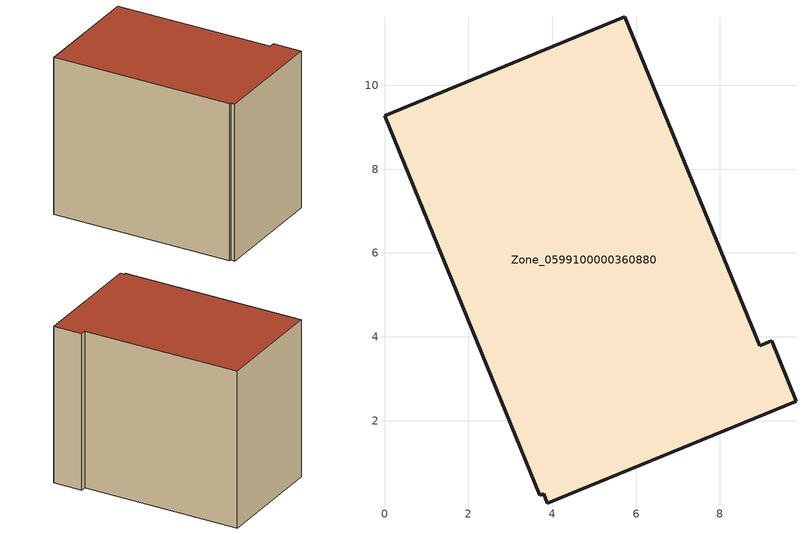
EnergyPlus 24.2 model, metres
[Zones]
Zone_0599100000360880
 floor ground (C_G): 3.79,0.26 3.71,0.23 0,9.28 5.73,11.63 8.95,3.79 9.23,3.91 9.81,2.46 3.88,0.03 z0
 wall outside (C_F): 9.81,2.46 9.23,3.91 8.95,3.79 5.73,11.63 0,9.28 3.71,0.23 3.79,0.26 3.88,0.03 9.81,2.46 z0:8.53
 roof outside (C_R): 3.79,0.26 3.88,0.03 9.81,2.46 9.23,3.91 8.95,3.79 5.73,11.63 0,9.28 3.71,0.23 z8.53
[BUILDING]
Pand.0599100000360880: North Axis=0; Terrain=City; Loads Convergence Tolerance Value=0.04; Temperature Convergence Tolerance Value=0.4; Solar Distribution=FullExterior; Maximum Number of Warmup Days=25; Minimum Number of Warmup Days=1
[Site:Location]
Rotterdam.The.Hague.AP_ZH_NLD Design_Conditions: Latitude=51.96; Longitude=4.45; Time Zone=1; Elevation=-4.5
[SITE:GROUNDTEMPERATURE:BUILDINGSURFACE]
18, 18, 18, 18, 18, 18, 18, 18, 18, 18, 18, 18
[MATERIAL] Thermal Absorptance=0.9; Solar Absorptance=0.7; Visible Absorptance=0.7
Name | Roughness | Thickness | Conductivity | Density | Specific Heat
G.TI.1992-2005 | MediumSmooth | 0.15 | 0.06 | 540 | 1210
F.TI.1992-2005 | Rough | 0.3 | 0.12 | 1920 | 840
R.TI.1992-2005 | MediumRough | 0.2 | 0.08 | 1500 | 1000
[CONSTRUCTION]
C_G: G.TI.1992-2005
C_F: F.TI.1992-2005
C_R: R.TI.1992-2005
[ZONE]
Zone_0599100000360880: Type=1; Multiplier=1; Ceiling Height=Autocalculate; Volume=Autocalculate; Floor Area=autocalculate; Part of Total Floor Area=Yes
[ZONEINFILTRATION:DESIGNFLOWRATE]
Infil_Zone_0599100000360880: Zone or ZoneList or Space or SpaceList=Zone_0599100000360880; Schedule=AlwaysOn; Design Flow Rate Calculation Method=Flow/Area; Flow Rate per Floor Area=0.0015; Constant Term Coefficient=1; Temperature Term Coefficient=0; Velocity Term Coefficient=0; Velocity Squared Term Coefficient=0
[HVACTEMPLATE:ZONE:IDEALLOADSAIRSYSTEM]
Zone_0599100000360880: Maximum Heating Supply Air Temperature=50; Minimum Cooling Supply Air Temperature=13; Maximum Heating Supply Air Humidity Ratio=0.0156; Minimum Cooling Supply Air Humidity Ratio=0.0077; Heating Limit=NoLimit; Cooling Limit=NoLimit; Dehumidification Control Type=ConstantSensibleHeatRatio; Cooling Sensible Heat Ratio=0.7; Dehumidification Setpoint=60; Humidification Control Type=None; Humidification Setpoint=30; Outdoor Air Method=None; Outdoor Air Flow Rate per Person=0.00944; Outdoor Air Flow Rate per Zone Floor Area=0; Outdoor Air Flow Rate per Zone=0; Demand Controlled Ventilation Type=None; Outdoor Air Economizer Type=NoEconomizer; Heat Recovery Type=None; Sensible Heat Recovery Effectiveness=0.7; Latent Heat Recovery Effectiveness=0.65
[ZONECONTROL:THERMOSTAT]
ThermostatControl_Zone_0599100000360880: Zone or ZoneList=Zone_0599100000360880; Control Type Schedule=DualSetpointControlType; Control 1=Thermostat_Zone_0599100000360880; Temperature Difference Between Cutout And Setpoint=0
[THERMOSTATSETPOINT:DUALSETPOINT]
Thermostat_Zone_0599100000360880: Heating Setpoint Temperature Schedule=HeatingSetpoint_Zone_0599100000360880; Cooling Setpoint Temperature Schedule=CoolingSetpoint_Zone_0599100000360880
[SCHEDULE:COMPACT]
HeatingSetpoint_Zone_0599100000360880: Through: 12/31, For: AllDays, Until: 24:00, 21
CoolingSetpoint_Zone_0599100000360880: Through: 12/31, For: AllDays, Until: 24:00, 24
DualSetpointControlType: Through: 12/31, For: AllDays, Until: 24:00, 4
AlwaysOn: Through: 12/31, For: AllDays, Until: 24:00, 1
